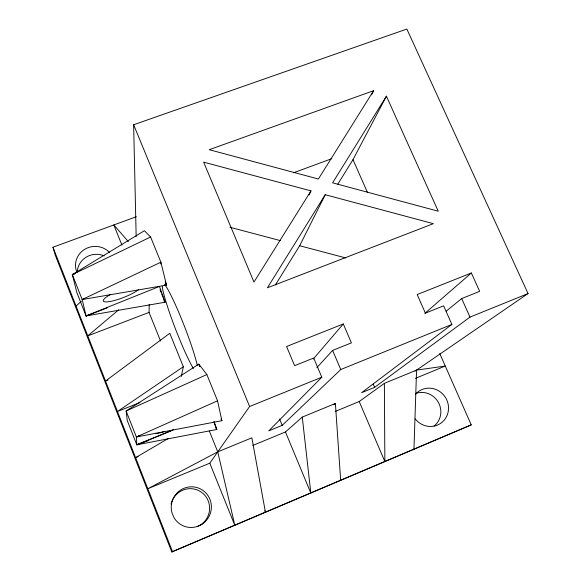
<?xml version="1.0" encoding="UTF-8"?>
<svg xmlns="http://www.w3.org/2000/svg" width="581" height="581" viewBox="0 0 581 581"><rect width="100%" height="100%" fill="white"/><g stroke="black" fill="none" stroke-linecap="round" stroke-linejoin="round"><path stroke-width="0.87" d="M160.567 340.996L149.056 312.411L149.237 304.328M413.955 449.215L416.562 370.104L445.264 366.045L415.48 378.333M160.777 263.948L160.879 262.191L150.617 237.004L144.393 230.722L72.334 274.581L76.83 292.49L86.061 315.933L165.062 302.222L159.448 286.426L86.061 315.933L82.168 299.549L72.334 274.581L150.617 237.004M181.301 376.437L183.327 366.756L169.783 333.283L105.51 381.049L108.037 380.061M309.107 194.984L310.973 190.888L203.633 162.135L253.962 282.068L310.973 190.888M371.629 94.747L373.634 90.68L209.247 149.702L318.395 179.013L373.634 90.68M275.365 284.966L299.665 245.734L325.229 194.7L433.368 223.67L267.413 287.798L325.229 194.7M337.822 184.141L352.987 159.666L386.409 96.185L438.248 211.208L332.601 182.833L386.409 96.185M264.783 510.648L265.459 512.319L251.856 437.827L217.752 451.851L147.806 488.759L209.792 463.188L249.612 406.497L321.809 377.207L313.682 358.019L294.632 365.674L286.578 346.508L343.284 323.951L351.411 342.87L332.608 350.423L316.776 367.766M313.217 359.102L343.284 323.951M321.809 377.207L268.756 430.877L282.206 425.35L340.764 369.523L451.895 324.445L443.608 305.831L425.408 313.144L417.18 294.545L471.373 272.99L479.659 291.35L461.692 298.569L446.23 311.155M76.067 306.071L81.376 301.227M252.844 445.431L285.46 431.966L302.265 417.1L335.39 403.483L340.669 480.356M424.805 313.413L471.373 272.99M118.742 309.767L87.767 335.869L149.056 312.411M333.995 404.601L335.39 403.483M451.895 324.445L361.614 392.698L374.643 387.345L470 317.103L528.042 293.558L406.845 29.05L133.637 124.748L136.165 236.554M335.121 411.486L359.211 401.544L384.368 383.344L416.562 370.104M415.066 371.136L528.042 293.558M183.327 366.756L117.464 411.493L139.948 402.553M168.185 438.517L135.591 457.654L138.096 456.63M197.322 526.589L200.409 525.13A19.856 19.493 -67.3 0 0 201.476 492.245A19.856 19.493 -67.3 0 0 171.039 504.112M206.858 374.571L198.847 364.12L126.128 410.992L136.375 436.992L221.877 420.709L217.548 400.81L206.858 374.571L126.128 410.992L127.246 420.455L136.826 444.806L216.851 429.482L213.953 421.298M217.548 400.81L136.375 436.992L136.826 444.806L144.495 442.01M136.31 216.728L52.958 247.23L55.26 255.146L171.787 551.95L471.249 424.871L439.766 353.597M171.787 551.95L471.249 424.871M173.668 429.541L136.826 444.806L170.959 431.008M107.115 307.945L86.061 315.933L91.268 314.423M74.876 273.636L72.334 274.581L74.905 273.695M293.492 172.782L331.758 158.686M146.201 441.393L148.751 440.456M229.945 227.265L280.441 240.643M299.665 245.734L345.797 257.949M128.357 241.638L113.825 224.956L121.959 245.153M163.951 300.864L165.062 302.222L161.7 293.935M215.834 428.001L216.851 429.482L214.215 422.975M76.859 271.923L76.438 271.066A19.594 18.803 -4.1 0 1 85.16 249.046A19.594 18.803 -4.1 0 1 109.395 252.285M165.738 283.463L166.515 285.104L82.168 299.549L160.879 262.191L166.515 285.104L165.157 281.77M221.114 419.09L221.877 420.709L221.208 419.068M461.692 298.569L470 317.103M352.987 159.666L367.57 192.689M373.213 384.026L374.643 387.345M359.211 401.544L384.869 461.575L384.368 383.344M332.608 350.423L340.764 369.523M285.46 431.966L310.82 493.044L302.265 417.1M279.555 418.974L282.206 425.35M133.637 124.748L249.612 406.497M199.842 366.56L198.847 364.12L199.733 366.618M160.022 289.788L161.031 292.272M209.298 430.949L217.752 451.851L234.818 525.34L209.792 463.188M52.958 247.23L172.564 551.797M415.713 393.482A18.919 18.127 57.1 0 1 438.299 402.248A18.919 18.127 57.1 0 1 434.152 425.996M77.244 272.068A19.093 18.345 -4.6 0 1 104.246 255.909M193.364 368.456A48.412 4.655 68.8 0 1 181.214 343.175L176.689 332.085A48.412 4.655 68.8 0 1 162.237 286.375M164.525 284.327A48.412 4.655 68.8 0 1 181.918 319.957A48.412 4.655 68.8 0 1 197.257 365.289M415.48 394.194A19.413 18.57 56.6 0 1 442.838 394.121A19.413 18.57 56.6 0 1 442.453 421.944A19.413 18.57 56.6 0 1 415.139 418.821M138.641 289.621A20.27 4.14 -21.4 0 1 109.751 301.561A20.27 4.14 -21.4 0 1 110.688 294.356M164.394 431.458A20.676 1.837 -22.3 0 1 155.926 433.23M201.948 524.244L197.17 526.509A20.386 20.023 -67.6 0 1 174.227 518.034L172.078 513.197A20.386 20.023 -67.6 0 1 183.879 488.345A20.386 20.023 -67.6 0 1 209.225 497.721A20.386 20.023 -67.6 0 1 201.948 524.244M138.874 435.99L136.375 436.992L138.881 436.011M83.853 298.917L82.168 299.549L83.867 298.954"/></g></svg>
